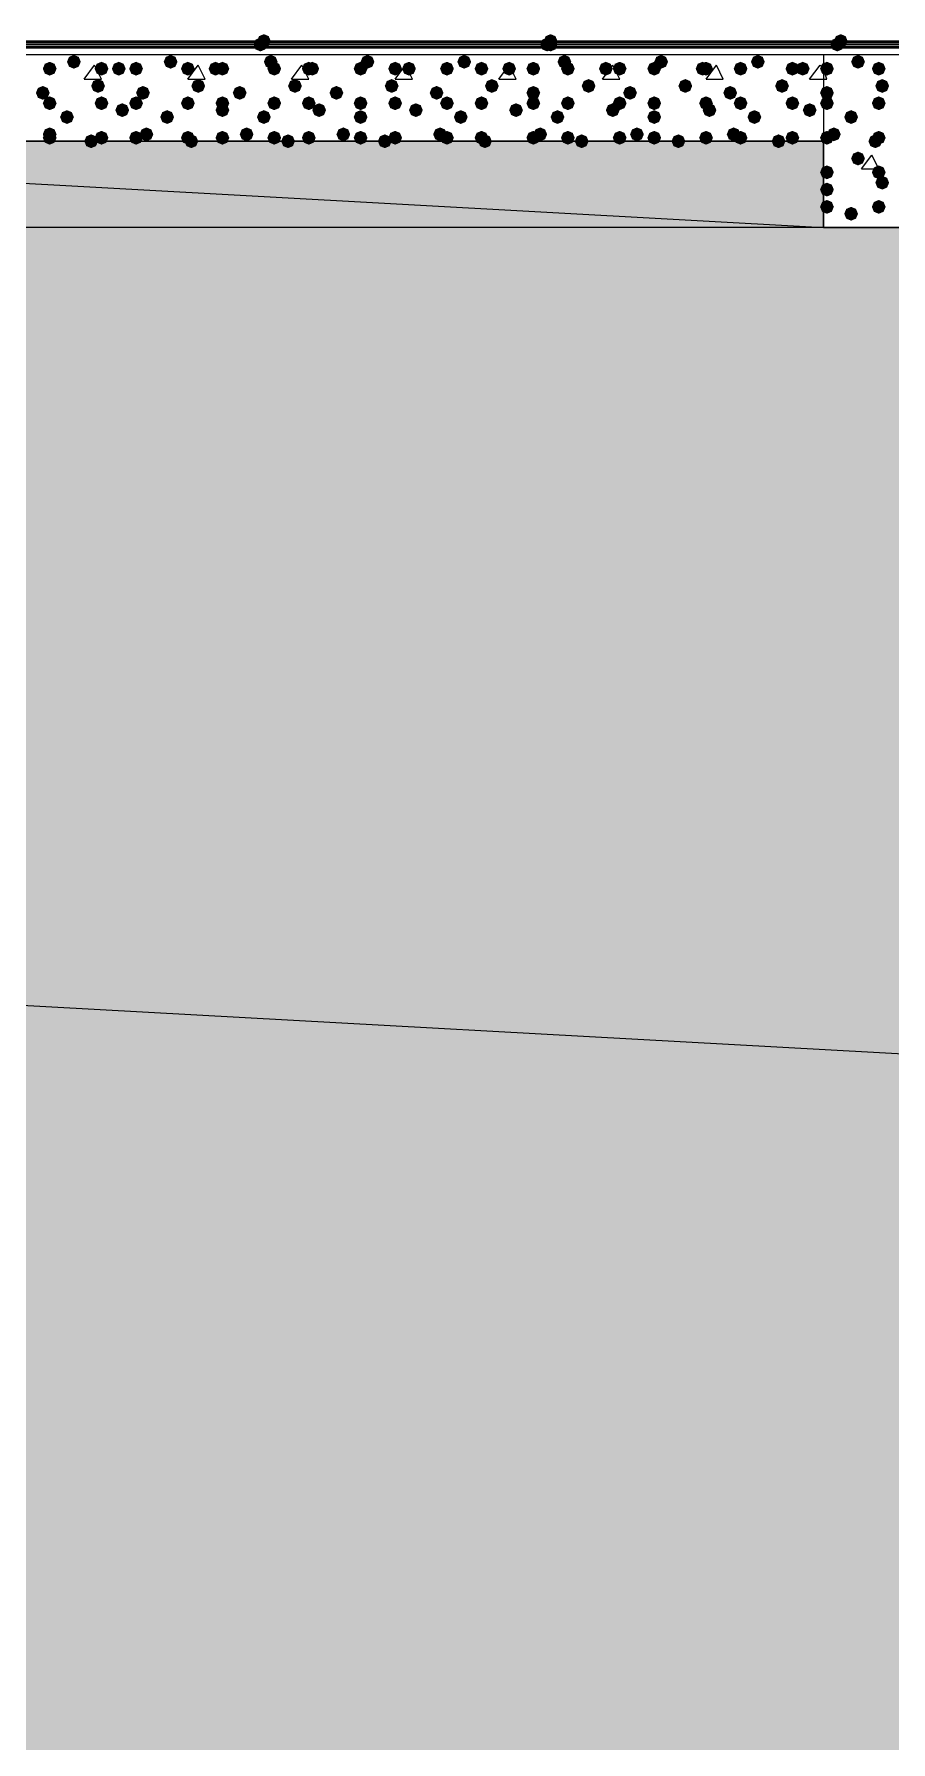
# Model space of a CAD drawing. Header units: millimetres. Extents: x 0 to 420, y 0 to 297.
# Drawn here: x 206.44 to 216.94, y 205.51 to 226.44 of the extents above; entities that cross this region are included whole.
import ezdxf

# ---------------------------------------------------------------- set-up
doc = ezdxf.new("R2010")
doc.units = ezdxf.units.MM
doc.layers.get('0').update_dxf_attribs({"linetype": 'CONTINUOUS'})

msp = doc.modelspace()

# ---------------------------------------------------------------- hatches: boundary and pattern name
at = {"true_color": 0x000007}
h = msp.add_hatch(color=0, dxfattribs=at)
h.paths.add_polyline_path([(32.342667, 226.271667), (32.342667, 226.314)], flags=0)
h.paths.add_polyline_path([(32.342667, 226.271667), (32.342667, 226.314), (380.788333, 226.271667)], flags=0)
h.paths.add_polyline_path([(32.342667, 226.314), (380.788333, 226.271667), (380.788333, 226.314)], flags=0)
at = {"true_color": 0x0000fe}
for points in [[(209.296, 226.314), (209.271129, 226.254204), (209.211333, 226.229333), (209.151538, 226.254204), (209.126667, 226.314), (209.151537, 226.373796), (209.211333, 226.398667), (209.271129, 226.373796)], [(209.296, 226.314), (209.271129, 226.254204), (209.211333, 226.229333), (209.151538, 226.254204), (209.126667, 226.314), (209.151537, 226.373796), (209.211333, 226.398667), (209.271129, 226.373796)], [(209.296, 226.314), (209.271129, 226.254204), (209.211333, 226.229333), (209.151538, 226.254204), (209.126667, 226.314), (209.151537, 226.373796), (209.211333, 226.398667), (209.271129, 226.373796)], [(209.338333, 226.356333), (209.313462, 226.296537), (209.253667, 226.271667), (209.193871, 226.296537), (209.169, 226.356333), (209.193871, 226.416129), (209.253667, 226.441), (209.313462, 226.416129)], [(212.809667, 226.314), (212.784796, 226.254204), (212.725, 226.229333), (212.665204, 226.254204), (212.640333, 226.314), (212.665204, 226.373796), (212.725, 226.398667), (212.784796, 226.373796)], [(212.852, 226.356333), (212.827129, 226.296537), (212.767333, 226.271667), (212.707538, 226.296537), (212.682667, 226.356333), (212.707537, 226.416129), (212.767333, 226.441), (212.827129, 226.416129)], [(212.852, 226.314), (212.827129, 226.254204), (212.767333, 226.229333), (212.707538, 226.254204), (212.682667, 226.314), (212.707537, 226.373796), (212.767333, 226.398667), (212.827129, 226.373796)], [(212.852, 226.314), (212.827129, 226.254204), (212.767333, 226.229333), (212.707538, 226.254204), (212.682667, 226.314), (212.707537, 226.373796), (212.767333, 226.398667), (212.827129, 226.373796)], [(216.365667, 226.314), (216.340796, 226.254204), (216.281, 226.229333), (216.221204, 226.254204), (216.196333, 226.314), (216.221204, 226.373796), (216.281, 226.398667), (216.340796, 226.373796)], [(216.365667, 226.314), (216.340796, 226.254204), (216.281, 226.229333), (216.221204, 226.254204), (216.196333, 226.314), (216.221204, 226.373796), (216.281, 226.398667), (216.340796, 226.373796)], [(216.365667, 226.314), (216.340796, 226.254204), (216.281, 226.229333), (216.221204, 226.254204), (216.196333, 226.314), (216.221204, 226.373796), (216.281, 226.398667), (216.340796, 226.373796)], [(216.408, 226.356333), (216.383129, 226.296537), (216.323333, 226.271667), (216.263537, 226.296537), (216.238667, 226.356333), (216.263537, 226.416129), (216.323333, 226.441), (216.383129, 226.416129)]]:
    msp.add_hatch(color=0, dxfattribs=at).paths.add_polyline_path(points, flags=0)
at = {"true_color": 0x000008}
for points in [[(206.713667, 226.017667), (206.688796, 225.957871), (206.629, 225.933), (206.569204, 225.957871), (206.544333, 226.017667), (206.569204, 226.077462), (206.629, 226.102333), (206.688796, 226.077463)], [(207.01, 226.102333), (206.985129, 226.042537), (206.925333, 226.017667), (206.865538, 226.042537), (206.840667, 226.102333), (206.865537, 226.162129), (206.925333, 226.187), (206.985129, 226.162129)], [(207.348667, 226.017667), (207.323796, 225.957871), (207.264, 225.933), (207.204204, 225.957871), (207.179333, 226.017667), (207.204204, 226.077462), (207.264, 226.102333), (207.323796, 226.077463)], [(207.560333, 226.017667), (207.535462, 225.957871), (207.475667, 225.933), (207.415871, 225.957871), (207.391, 226.017667), (207.415871, 226.077462), (207.475667, 226.102333), (207.535462, 226.077463)], [(207.772, 226.017667), (207.747129, 225.957871), (207.687333, 225.933), (207.627537, 225.957871), (207.602667, 226.017667), (207.627537, 226.077462), (207.687333, 226.102333), (207.747129, 226.077463)], [(208.195333, 226.102333), (208.170462, 226.042537), (208.110667, 226.017667), (208.050871, 226.042537), (208.026, 226.102333), (208.050871, 226.162129), (208.110667, 226.187), (208.170462, 226.162129)], [(208.407, 226.017667), (208.382129, 225.957871), (208.322333, 225.933), (208.262538, 225.957871), (208.237667, 226.017667), (208.262537, 226.077462), (208.322333, 226.102333), (208.382129, 226.077463)], [(208.745667, 226.017667), (208.720796, 225.957871), (208.661, 225.933), (208.601204, 225.957871), (208.576333, 226.017667), (208.601204, 226.077462), (208.661, 226.102333), (208.720796, 226.077463)], [(208.830333, 226.017667), (208.805462, 225.957871), (208.745667, 225.933), (208.685871, 225.957871), (208.661, 226.017667), (208.685871, 226.077462), (208.745667, 226.102333), (208.805462, 226.077463)], [(209.423, 226.102333), (209.398129, 226.042537), (209.338333, 226.017667), (209.278538, 226.042537), (209.253667, 226.102333), (209.278537, 226.162129), (209.338333, 226.187), (209.398129, 226.162129)], [(209.465333, 226.017667), (209.440462, 225.957871), (209.380667, 225.933), (209.320871, 225.957871), (209.296, 226.017667), (209.320871, 226.077462), (209.380667, 226.102333), (209.440462, 226.077463)], [(209.888667, 226.017667), (209.863796, 225.957871), (209.804, 225.933), (209.744204, 225.957871), (209.719333, 226.017667), (209.744204, 226.077462), (209.804, 226.102333), (209.863796, 226.077463)], [(209.931, 226.017667), (209.906129, 225.957871), (209.846333, 225.933), (209.786538, 225.957871), (209.761667, 226.017667), (209.786537, 226.077462), (209.846333, 226.102333), (209.906129, 226.077463)], [(210.523667, 226.017667), (210.498796, 225.957871), (210.439, 225.933), (210.379204, 225.957871), (210.354333, 226.017667), (210.379204, 226.077462), (210.439, 226.102333), (210.498796, 226.077463)], [(210.608333, 226.102333), (210.583463, 226.042537), (210.523667, 226.017667), (210.463871, 226.042537), (210.439, 226.102333), (210.463871, 226.162129), (210.523667, 226.187), (210.583462, 226.162129)], [(210.947, 226.017667), (210.922129, 225.957871), (210.862333, 225.933), (210.802538, 225.957871), (210.777667, 226.017667), (210.802537, 226.077462), (210.862333, 226.102333), (210.922129, 226.077463)], [(211.116333, 226.017667), (211.091462, 225.957871), (211.031667, 225.933), (210.971871, 225.957871), (210.947, 226.017667), (210.971871, 226.077462), (211.031667, 226.102333), (211.091462, 226.077463)], [(211.582, 226.017667), (211.557129, 225.957871), (211.497333, 225.933), (211.437537, 225.957871), (211.412667, 226.017667), (211.437537, 226.077462), (211.497333, 226.102333), (211.557129, 226.077463)], [(211.793667, 226.102333), (211.768796, 226.042537), (211.709, 226.017667), (211.649204, 226.042537), (211.624333, 226.102333), (211.649204, 226.162129), (211.709, 226.187), (211.768796, 226.162129)], [(212.005333, 226.017667), (211.980462, 225.957871), (211.920667, 225.933), (211.860871, 225.957871), (211.836, 226.017667), (211.860871, 226.077462), (211.920667, 226.102333), (211.980462, 226.077463)], [(212.344, 226.017667), (212.319129, 225.957871), (212.259333, 225.933), (212.199538, 225.957871), (212.174667, 226.017667), (212.199537, 226.077462), (212.259333, 226.102333), (212.319129, 226.077463)], [(212.640333, 226.017667), (212.615462, 225.957871), (212.555667, 225.933), (212.495871, 225.957871), (212.471, 226.017667), (212.495871, 226.077462), (212.555667, 226.102333), (212.615462, 226.077463)], [(213.021333, 226.102333), (212.996462, 226.042537), (212.936667, 226.017667), (212.876871, 226.042537), (212.852, 226.102333), (212.876871, 226.162129), (212.936667, 226.187), (212.996462, 226.162129)], [(213.063667, 226.017667), (213.038796, 225.957871), (212.979, 225.933), (212.919204, 225.957871), (212.894333, 226.017667), (212.919204, 226.077462), (212.979, 226.102333), (213.038796, 226.077463)], [(213.529333, 226.017667), (213.504462, 225.957871), (213.444667, 225.933), (213.384871, 225.957871), (213.36, 226.017667), (213.384871, 226.077462), (213.444667, 226.102333), (213.504462, 226.077463)], [(213.698667, 226.017667), (213.673796, 225.957871), (213.614, 225.933), (213.554204, 225.957871), (213.529333, 226.017667), (213.554204, 226.077462), (213.614, 226.102333), (213.673796, 226.077463)], [(214.122, 226.017667), (214.097129, 225.957871), (214.037333, 225.933), (213.977537, 225.957871), (213.952667, 226.017667), (213.977537, 226.077462), (214.037333, 226.102333), (214.097129, 226.077463)], [(214.206667, 226.102333), (214.181796, 226.042537), (214.122, 226.017667), (214.062204, 226.042537), (214.037333, 226.102333), (214.062204, 226.162129), (214.122, 226.187), (214.181796, 226.162129)], [(214.714667, 226.017667), (214.689796, 225.957871), (214.63, 225.933), (214.570204, 225.957871), (214.545333, 226.017667), (214.570204, 226.077462), (214.63, 226.102333), (214.689796, 226.077463)], [(214.757, 226.017667), (214.732129, 225.957871), (214.672333, 225.933), (214.612537, 225.957871), (214.587667, 226.017667), (214.612537, 226.077462), (214.672333, 226.102333), (214.732129, 226.077463)], [(215.180333, 226.017667), (215.155462, 225.957871), (215.095667, 225.933), (215.035871, 225.957871), (215.011, 226.017667), (215.035871, 226.077462), (215.095667, 226.102333), (215.155462, 226.077463)], [(215.392, 226.102333), (215.367129, 226.042537), (215.307333, 226.017667), (215.247537, 226.042537), (215.222667, 226.102333), (215.247537, 226.162129), (215.307333, 226.187), (215.367129, 226.162129)], [(215.815333, 226.017667), (215.790462, 225.957871), (215.730667, 225.933), (215.670871, 225.957871), (215.646, 226.017667), (215.670871, 226.077462), (215.730667, 226.102333), (215.790462, 226.077463)], [(215.942333, 226.017667), (215.917463, 225.957871), (215.857667, 225.933), (215.797871, 225.957871), (215.773, 226.017667), (215.797871, 226.077462), (215.857667, 226.102333), (215.917462, 226.077463)], [(207.306333, 225.806), (207.281462, 225.746204), (207.221667, 225.721333), (207.161871, 225.746204), (207.137, 225.806), (207.161871, 225.865796), (207.221667, 225.890667), (207.281462, 225.865796)], [(208.534, 225.806), (208.509129, 225.746204), (208.449333, 225.721333), (208.389538, 225.746204), (208.364667, 225.806), (208.389537, 225.865796), (208.449333, 225.890667), (208.509129, 225.865796)], [(209.719333, 225.806), (209.694462, 225.746204), (209.634667, 225.721333), (209.574871, 225.746204), (209.55, 225.806), (209.574871, 225.865796), (209.634667, 225.890667), (209.694462, 225.865796)], [(210.904667, 225.806), (210.879796, 225.746204), (210.82, 225.721333), (210.760204, 225.746204), (210.735333, 225.806), (210.760204, 225.865796), (210.82, 225.890667), (210.879796, 225.865796)], [(212.132333, 225.806), (212.107463, 225.746204), (212.047667, 225.721333), (211.987871, 225.746204), (211.963, 225.806), (211.987871, 225.865796), (212.047667, 225.890667), (212.107462, 225.865796)], [(213.317667, 225.806), (213.292796, 225.746204), (213.233, 225.721333), (213.173204, 225.746204), (213.148333, 225.806), (213.173204, 225.865796), (213.233, 225.890667), (213.292796, 225.865796)], [(214.503, 225.806), (214.478129, 225.746204), (214.418333, 225.721333), (214.358538, 225.746204), (214.333667, 225.806), (214.358537, 225.865796), (214.418333, 225.890667), (214.478129, 225.865796)], [(215.688333, 225.806), (215.663462, 225.746204), (215.603667, 225.721333), (215.543871, 225.746204), (215.519, 225.806), (215.543871, 225.865796), (215.603667, 225.890667), (215.663462, 225.865796)], [(206.629, 225.721333), (206.604129, 225.661537), (206.544333, 225.636667), (206.484537, 225.661537), (206.459667, 225.721333), (206.484537, 225.781129), (206.544333, 225.806), (206.604129, 225.781129)], [(206.713667, 225.594333), (206.688796, 225.534538), (206.629, 225.509667), (206.569204, 225.534538), (206.544333, 225.594333), (206.569204, 225.654129), (206.629, 225.679), (206.688796, 225.654129)], [(207.348667, 225.594333), (207.323796, 225.534538), (207.264, 225.509667), (207.204204, 225.534538), (207.179333, 225.594333), (207.204204, 225.654129), (207.264, 225.679), (207.323796, 225.654129)], [(207.772, 225.594333), (207.747129, 225.534538), (207.687333, 225.509667), (207.627537, 225.534538), (207.602667, 225.594333), (207.627537, 225.654129), (207.687333, 225.679), (207.747129, 225.654129)], [(207.856667, 225.721333), (207.831796, 225.661537), (207.772, 225.636667), (207.712204, 225.661537), (207.687333, 225.721333), (207.712204, 225.781129), (207.772, 225.806), (207.831796, 225.781129)], [(208.407, 225.594333), (208.382129, 225.534538), (208.322333, 225.509667), (208.262538, 225.534538), (208.237667, 225.594333), (208.262537, 225.654129), (208.322333, 225.679), (208.382129, 225.654129)], [(208.830333, 225.594333), (208.805462, 225.534538), (208.745667, 225.509667), (208.685871, 225.534538), (208.661, 225.594333), (208.685871, 225.654129), (208.745667, 225.679), (208.805462, 225.654129)], [(209.042, 225.721333), (209.017129, 225.661537), (208.957333, 225.636667), (208.897538, 225.661537), (208.872667, 225.721333), (208.897537, 225.781129), (208.957333, 225.806), (209.017129, 225.781129)], [(209.465333, 225.594333), (209.440462, 225.534538), (209.380667, 225.509667), (209.320871, 225.534538), (209.296, 225.594333), (209.320871, 225.654129), (209.380667, 225.679), (209.440462, 225.654129)], [(209.888667, 225.594333), (209.863796, 225.534538), (209.804, 225.509667), (209.744204, 225.534538), (209.719333, 225.594333), (209.744204, 225.654129), (209.804, 225.679), (209.863796, 225.654129)], [(210.227333, 225.721333), (210.202462, 225.661537), (210.142667, 225.636667), (210.082871, 225.661537), (210.058, 225.721333), (210.082871, 225.781129), (210.142667, 225.806), (210.202462, 225.781129)], [(210.523667, 225.594333), (210.498796, 225.534538), (210.439, 225.509667), (210.379204, 225.534538), (210.354333, 225.594333), (210.379204, 225.654129), (210.439, 225.679), (210.498796, 225.654129)], [(210.947, 225.594333), (210.922129, 225.534538), (210.862333, 225.509667), (210.802538, 225.534538), (210.777667, 225.594333), (210.802537, 225.654129), (210.862333, 225.679), (210.922129, 225.654129)], [(211.455, 225.721333), (211.430129, 225.661537), (211.370333, 225.636667), (211.310538, 225.661537), (211.285667, 225.721333), (211.310537, 225.781129), (211.370333, 225.806), (211.430129, 225.781129)], [(211.582, 225.594333), (211.557129, 225.534538), (211.497333, 225.509667), (211.437537, 225.534538), (211.412667, 225.594333), (211.437537, 225.654129), (211.497333, 225.679), (211.557129, 225.654129)], [(212.005333, 225.594333), (211.980462, 225.534538), (211.920667, 225.509667), (211.860871, 225.534538), (211.836, 225.594333), (211.860871, 225.654129), (211.920667, 225.679), (211.980462, 225.654129)], [(212.640333, 225.721333), (212.615462, 225.661537), (212.555667, 225.636667), (212.495871, 225.661537), (212.471, 225.721333), (212.495871, 225.781129), (212.555667, 225.806), (212.615462, 225.781129)], [(212.640333, 225.594333), (212.615462, 225.534538), (212.555667, 225.509667), (212.495871, 225.534538), (212.471, 225.594333), (212.495871, 225.654129), (212.555667, 225.679), (212.615462, 225.654129)], [(213.063667, 225.594333), (213.038796, 225.534538), (212.979, 225.509667), (212.919204, 225.534538), (212.894333, 225.594333), (212.919204, 225.654129), (212.979, 225.679), (213.038796, 225.654129)], [(213.698667, 225.594333), (213.673796, 225.534538), (213.614, 225.509667), (213.554204, 225.534538), (213.529333, 225.594333), (213.554204, 225.654129), (213.614, 225.679), (213.673796, 225.654129)], [(213.825667, 225.721333), (213.800796, 225.661537), (213.741, 225.636667), (213.681204, 225.661537), (213.656333, 225.721333), (213.681204, 225.781129), (213.741, 225.806), (213.800796, 225.781129)], [(214.122, 225.594333), (214.097129, 225.534538), (214.037333, 225.509667), (213.977537, 225.534538), (213.952667, 225.594333), (213.977537, 225.654129), (214.037333, 225.679), (214.097129, 225.654129)], [(214.757, 225.594333), (214.732129, 225.534538), (214.672333, 225.509667), (214.612537, 225.534538), (214.587667, 225.594333), (214.612537, 225.654129), (214.672333, 225.679), (214.732129, 225.654129)], [(215.053333, 225.721333), (215.028462, 225.661537), (214.968667, 225.636667), (214.908871, 225.661537), (214.884, 225.721333), (214.908871, 225.781129), (214.968667, 225.806), (215.028462, 225.781129)], [(215.180333, 225.594333), (215.155462, 225.534538), (215.095667, 225.509667), (215.035871, 225.534538), (215.011, 225.594333), (215.035871, 225.654129), (215.095667, 225.679), (215.155462, 225.654129)], [(215.815333, 225.594333), (215.790462, 225.534538), (215.730667, 225.509667), (215.670871, 225.534538), (215.646, 225.594333), (215.670871, 225.654129), (215.730667, 225.679), (215.790462, 225.654129)], [(206.925333, 225.425), (206.900462, 225.365204), (206.840667, 225.340333), (206.780871, 225.365204), (206.756, 225.425), (206.780871, 225.484796), (206.840667, 225.509667), (206.900462, 225.484796)], [(207.602667, 225.509667), (207.577796, 225.449871), (207.518, 225.425), (207.458204, 225.449871), (207.433333, 225.509667), (207.458204, 225.569462), (207.518, 225.594333), (207.577796, 225.569463)], [(208.153, 225.425), (208.128129, 225.365204), (208.068333, 225.340333), (208.008537, 225.365204), (207.983667, 225.425), (208.008537, 225.484796), (208.068333, 225.509667), (208.128129, 225.484796)], [(208.830333, 225.509667), (208.805462, 225.449871), (208.745667, 225.425), (208.685871, 225.449871), (208.661, 225.509667), (208.685871, 225.569462), (208.745667, 225.594333), (208.805462, 225.569463)], [(209.338333, 225.425), (209.313462, 225.365204), (209.253667, 225.340333), (209.193871, 225.365204), (209.169, 225.425), (209.193871, 225.484796), (209.253667, 225.509667), (209.313462, 225.484796)], [(210.015667, 225.509667), (209.990796, 225.449871), (209.931, 225.425), (209.871204, 225.449871), (209.846333, 225.509667), (209.871204, 225.569462), (209.931, 225.594333), (209.990796, 225.569463)], [(210.523667, 225.425), (210.498796, 225.365204), (210.439, 225.340333), (210.379204, 225.365204), (210.354333, 225.425), (210.379204, 225.484796), (210.439, 225.509667), (210.498796, 225.484796)], [(211.201, 225.509667), (211.176129, 225.449871), (211.116333, 225.425), (211.056538, 225.449871), (211.031667, 225.509667), (211.056537, 225.569462), (211.116333, 225.594333), (211.176129, 225.569463)], [(211.751333, 225.425), (211.726462, 225.365204), (211.666667, 225.340333), (211.606871, 225.365204), (211.582, 225.425), (211.606871, 225.484796), (211.666667, 225.509667), (211.726462, 225.484796)], [(212.428667, 225.509667), (212.403796, 225.449871), (212.344, 225.425), (212.284204, 225.449871), (212.259333, 225.509667), (212.284204, 225.569462), (212.344, 225.594333), (212.403796, 225.569463)], [(212.936667, 225.425), (212.911796, 225.365204), (212.852, 225.340333), (212.792204, 225.365204), (212.767333, 225.425), (212.792204, 225.484796), (212.852, 225.509667), (212.911796, 225.484796)], [(213.614, 225.509667), (213.589129, 225.449871), (213.529333, 225.425), (213.469538, 225.449871), (213.444667, 225.509667), (213.469537, 225.569462), (213.529333, 225.594333), (213.589129, 225.569463)], [(214.122, 225.425), (214.097129, 225.365204), (214.037333, 225.340333), (213.977537, 225.365204), (213.952667, 225.425), (213.977537, 225.484796), (214.037333, 225.509667), (214.097129, 225.484796)], [(214.799333, 225.509667), (214.774463, 225.449871), (214.714667, 225.425), (214.654871, 225.449871), (214.63, 225.509667), (214.654871, 225.569462), (214.714667, 225.594333), (214.774462, 225.569463)], [(215.349667, 225.425), (215.324796, 225.365204), (215.265, 225.340333), (215.205204, 225.365204), (215.180333, 225.425), (215.205204, 225.484796), (215.265, 225.509667), (215.324796, 225.484796)], [(216.027, 225.509667), (216.002129, 225.449871), (215.942333, 225.425), (215.882537, 225.449871), (215.857667, 225.509667), (215.882537, 225.569462), (215.942333, 225.594333), (216.002129, 225.569463)], [(206.713667, 225.213333), (206.688796, 225.153537), (206.629, 225.128667), (206.569204, 225.153537), (206.544333, 225.213333), (206.569204, 225.273129), (206.629, 225.298), (206.688796, 225.273129)], [(206.713667, 225.171), (206.688796, 225.111204), (206.629, 225.086333), (206.569204, 225.111204), (206.544333, 225.171), (206.569204, 225.230796), (206.629, 225.255667), (206.688796, 225.230796)], [(207.221667, 225.128667), (207.196796, 225.068871), (207.137, 225.044), (207.077204, 225.068871), (207.052333, 225.128667), (207.077204, 225.188462), (207.137, 225.213333), (207.196796, 225.188463)], [(207.348667, 225.171), (207.323796, 225.111204), (207.264, 225.086333), (207.204204, 225.111204), (207.179333, 225.171), (207.204204, 225.230796), (207.264, 225.255667), (207.323796, 225.230796)], [(207.772, 225.171), (207.747129, 225.111204), (207.687333, 225.086333), (207.627537, 225.111204), (207.602667, 225.171), (207.627537, 225.230796), (207.687333, 225.255667), (207.747129, 225.230796)], [(207.899, 225.213333), (207.874129, 225.153537), (207.814333, 225.128667), (207.754538, 225.153537), (207.729667, 225.213333), (207.754537, 225.273129), (207.814333, 225.298), (207.874129, 225.273129)], [(208.407, 225.171), (208.382129, 225.111204), (208.322333, 225.086333), (208.262538, 225.111204), (208.237667, 225.171), (208.262537, 225.230796), (208.322333, 225.255667), (208.382129, 225.230796)], [(208.449333, 225.128667), (208.424463, 225.068871), (208.364667, 225.044), (208.304871, 225.068871), (208.28, 225.128667), (208.304871, 225.188462), (208.364667, 225.213333), (208.424462, 225.188463)], [(208.830333, 225.171), (208.805462, 225.111204), (208.745667, 225.086333), (208.685871, 225.111204), (208.661, 225.171), (208.685871, 225.230796), (208.745667, 225.255667), (208.805462, 225.230796)], [(209.126667, 225.213333), (209.101796, 225.153537), (209.042, 225.128667), (208.982204, 225.153537), (208.957333, 225.213333), (208.982204, 225.273129), (209.042, 225.298), (209.101796, 225.273129)], [(209.465333, 225.171), (209.440462, 225.111204), (209.380667, 225.086333), (209.320871, 225.111204), (209.296, 225.171), (209.320871, 225.230796), (209.380667, 225.255667), (209.440462, 225.230796)], [(209.634667, 225.128667), (209.609796, 225.068871), (209.55, 225.044), (209.490204, 225.068871), (209.465333, 225.128667), (209.490204, 225.188462), (209.55, 225.213333), (209.609796, 225.188463)], [(209.888667, 225.171), (209.863796, 225.111204), (209.804, 225.086333), (209.744204, 225.111204), (209.719333, 225.171), (209.744204, 225.230796), (209.804, 225.255667), (209.863796, 225.230796)], [(210.312, 225.213333), (210.287129, 225.153537), (210.227333, 225.128667), (210.167537, 225.153537), (210.142667, 225.213333), (210.167537, 225.273129), (210.227333, 225.298), (210.287129, 225.273129)], [(210.523667, 225.171), (210.498796, 225.111204), (210.439, 225.086333), (210.379204, 225.111204), (210.354333, 225.171), (210.379204, 225.230796), (210.439, 225.255667), (210.498796, 225.230796)], [(210.82, 225.128667), (210.795129, 225.068871), (210.735333, 225.044), (210.675538, 225.068871), (210.650667, 225.128667), (210.675537, 225.188462), (210.735333, 225.213333), (210.795129, 225.188463)], [(210.947, 225.171), (210.922129, 225.111204), (210.862333, 225.086333), (210.802538, 225.111204), (210.777667, 225.171), (210.802537, 225.230796), (210.862333, 225.255667), (210.922129, 225.230796)], [(211.497333, 225.213333), (211.472463, 225.153537), (211.412667, 225.128667), (211.352871, 225.153537), (211.328, 225.213333), (211.352871, 225.273129), (211.412667, 225.298), (211.472462, 225.273129)], [(211.582, 225.171), (211.557129, 225.111204), (211.497333, 225.086333), (211.437537, 225.111204), (211.412667, 225.171), (211.437537, 225.230796), (211.497333, 225.255667), (211.557129, 225.230796)], [(212.005333, 225.171), (211.980462, 225.111204), (211.920667, 225.086333), (211.860871, 225.111204), (211.836, 225.171), (211.860871, 225.230796), (211.920667, 225.255667), (211.980462, 225.230796)], [(212.047667, 225.128667), (212.022796, 225.068871), (211.963, 225.044), (211.903204, 225.068871), (211.878333, 225.128667), (211.903204, 225.188462), (211.963, 225.213333), (212.022796, 225.188463)], [(212.640333, 225.171), (212.615462, 225.111204), (212.555667, 225.086333), (212.495871, 225.111204), (212.471, 225.171), (212.495871, 225.230796), (212.555667, 225.255667), (212.615462, 225.230796)], [(212.725, 225.213333), (212.700129, 225.153537), (212.640333, 225.128667), (212.580537, 225.153537), (212.555667, 225.213333), (212.580537, 225.273129), (212.640333, 225.298), (212.700129, 225.273129)], [(213.063667, 225.171), (213.038796, 225.111204), (212.979, 225.086333), (212.919204, 225.111204), (212.894333, 225.171), (212.919204, 225.230796), (212.979, 225.255667), (213.038796, 225.230796)], [(213.233, 225.128667), (213.208129, 225.068871), (213.148333, 225.044), (213.088538, 225.068871), (213.063667, 225.128667), (213.088537, 225.188462), (213.148333, 225.213333), (213.208129, 225.188463)], [(213.698667, 225.171), (213.673796, 225.111204), (213.614, 225.086333), (213.554204, 225.111204), (213.529333, 225.171), (213.554204, 225.230796), (213.614, 225.255667), (213.673796, 225.230796)], [(213.910333, 225.213333), (213.885462, 225.153537), (213.825667, 225.128667), (213.765871, 225.153537), (213.741, 225.213333), (213.765871, 225.273129), (213.825667, 225.298), (213.885462, 225.273129)], [(214.122, 225.171), (214.097129, 225.111204), (214.037333, 225.086333), (213.977537, 225.111204), (213.952667, 225.171), (213.977537, 225.230796), (214.037333, 225.255667), (214.097129, 225.230796)], [(214.418333, 225.128667), (214.393463, 225.068871), (214.333667, 225.044), (214.273871, 225.068871), (214.249, 225.128667), (214.273871, 225.188462), (214.333667, 225.213333), (214.393462, 225.188463)], [(214.757, 225.171), (214.732129, 225.111204), (214.672333, 225.086333), (214.612537, 225.111204), (214.587667, 225.171), (214.612537, 225.230796), (214.672333, 225.255667), (214.732129, 225.230796)], [(215.095667, 225.213333), (215.070796, 225.153537), (215.011, 225.128667), (214.951204, 225.153537), (214.926333, 225.213333), (214.951204, 225.273129), (215.011, 225.298), (215.070796, 225.273129)], [(215.180333, 225.171), (215.155462, 225.111204), (215.095667, 225.086333), (215.035871, 225.111204), (215.011, 225.171), (215.035871, 225.230796), (215.095667, 225.255667), (215.155462, 225.230796)], [(215.646, 225.128667), (215.621129, 225.068871), (215.561333, 225.044), (215.501538, 225.068871), (215.476667, 225.128667), (215.501537, 225.188462), (215.561333, 225.213333), (215.621129, 225.188463)], [(215.815333, 225.171), (215.790462, 225.111204), (215.730667, 225.086333), (215.670871, 225.111204), (215.646, 225.171), (215.670871, 225.230796), (215.730667, 225.255667), (215.790462, 225.230796)]]:
    msp.add_hatch(color=0, dxfattribs=at).paths.add_polyline_path(points, flags=0)
at = {"true_color": 0x000007}
for points in [[(216.238667, 226.017667), (216.213796, 225.957871), (216.154, 225.933), (216.094204, 225.957871), (216.069333, 226.017667), (216.094204, 226.077462), (216.154, 226.102333), (216.213796, 226.077463)], [(216.619667, 226.102333), (216.594796, 226.042537), (216.535, 226.017667), (216.475204, 226.042537), (216.450333, 226.102333), (216.475204, 226.162129), (216.535, 226.187), (216.594796, 226.162129)], [(216.873667, 226.017667), (216.848796, 225.957871), (216.789, 225.933), (216.729204, 225.957871), (216.704333, 226.017667), (216.729204, 226.077462), (216.789, 226.102333), (216.848796, 226.077463)], [(216.916, 225.806), (216.891129, 225.746204), (216.831333, 225.721333), (216.771538, 225.746204), (216.746667, 225.806), (216.771537, 225.865796), (216.831333, 225.890667), (216.891129, 225.865796)], [(216.238667, 225.721333), (216.213796, 225.661537), (216.154, 225.636667), (216.094204, 225.661537), (216.069333, 225.721333), (216.094204, 225.781129), (216.154, 225.806), (216.213796, 225.781129)], [(216.238667, 225.594333), (216.213796, 225.534538), (216.154, 225.509667), (216.094204, 225.534538), (216.069333, 225.594333), (216.094204, 225.654129), (216.154, 225.679), (216.213796, 225.654129)], [(216.873667, 225.594333), (216.848796, 225.534538), (216.789, 225.509667), (216.729204, 225.534538), (216.704333, 225.594333), (216.729204, 225.654129), (216.789, 225.679), (216.848796, 225.654129)], [(216.535, 225.425), (216.510129, 225.365204), (216.450333, 225.340333), (216.390537, 225.365204), (216.365667, 225.425), (216.390537, 225.484796), (216.450333, 225.509667), (216.510129, 225.484796)], [(216.238667, 225.171), (216.213796, 225.111204), (216.154, 225.086333), (216.094204, 225.111204), (216.069333, 225.171), (216.094204, 225.230796), (216.154, 225.255667), (216.213796, 225.230796)], [(216.323333, 225.213333), (216.298463, 225.153537), (216.238667, 225.128667), (216.178871, 225.153537), (216.154, 225.213333), (216.178871, 225.273129), (216.238667, 225.298), (216.298462, 225.273129)], [(216.831333, 225.128667), (216.806462, 225.068871), (216.746667, 225.044), (216.686871, 225.068871), (216.662, 225.128667), (216.686871, 225.188462), (216.746667, 225.213333), (216.806462, 225.188463)], [(216.873667, 225.171), (216.848796, 225.111204), (216.789, 225.086333), (216.729204, 225.111204), (216.704333, 225.171), (216.729204, 225.230796), (216.789, 225.255667), (216.848796, 225.230796)], [(216.619667, 224.917), (216.594796, 224.857204), (216.535, 224.832333), (216.475204, 224.857204), (216.450333, 224.917), (216.475204, 224.976796), (216.535, 225.001667), (216.594796, 224.976796)], [(216.238667, 224.747667), (216.213796, 224.687871), (216.154, 224.663), (216.094204, 224.687871), (216.069333, 224.747667), (216.094204, 224.807462), (216.154, 224.832333), (216.213796, 224.807463)], [(216.873667, 224.747667), (216.848796, 224.687871), (216.789, 224.663), (216.729204, 224.687871), (216.704333, 224.747667), (216.729204, 224.807462), (216.789, 224.832333), (216.848796, 224.807463)], [(216.238667, 224.536), (216.213796, 224.476204), (216.154, 224.451333), (216.094204, 224.476204), (216.069333, 224.536), (216.094204, 224.595796), (216.154, 224.620667), (216.213796, 224.595796)], [(216.916, 224.620667), (216.891129, 224.560871), (216.831333, 224.536), (216.771538, 224.560871), (216.746667, 224.620667), (216.771537, 224.680462), (216.831333, 224.705333), (216.891129, 224.680463)], [(216.238667, 224.324333), (216.213796, 224.264537), (216.154, 224.239667), (216.094204, 224.264537), (216.069333, 224.324333), (216.094204, 224.384129), (216.154, 224.409), (216.213796, 224.384129)], [(216.873667, 224.324333), (216.848796, 224.264537), (216.789, 224.239667), (216.729204, 224.264537), (216.704333, 224.324333), (216.729204, 224.384129), (216.789, 224.409), (216.848796, 224.384129)], [(216.535, 224.239667), (216.510129, 224.179871), (216.450333, 224.155), (216.390537, 224.179871), (216.365667, 224.239667), (216.390537, 224.299462), (216.450333, 224.324333), (216.510129, 224.299463)]]:
    msp.add_hatch(color=0, dxfattribs=at).paths.add_polyline_path(points, flags=0)
at = {"true_color": 0x000008}
h = msp.add_hatch(color=0, dxfattribs=at)
h.paths.add_polyline_path([(216.111667, 225.128667), (197.019333, 225.128667), (216.111667, 224.070333)], flags=0)
h.paths.add_polyline_path([(197.019333, 225.128667), (216.111667, 224.070333), (197.019333, 224.070333)], flags=0)
h = msp.add_hatch(color=0, dxfattribs=at)
h.paths.add_polyline_path([(379.603, 224.070333), (33.528, 224.070333), (379.603, 204.978)], flags=0)
h.paths.add_polyline_path([(33.528, 224.070333), (379.603, 204.978), (33.528, 204.978)], flags=0)

# ---------------------------------------------------------------- linework, layer by layer
at = {"color": 0, "true_color": 0x000007}
for points in [[(32.300333, 226.356333), (380.788333, 226.356333), (32.300333, 226.314), (380.788333, 226.314)], [(380.788333, 226.356333), (32.300333, 226.356333), (32.300333, 226.314)], [(380.788333, 226.314), (32.342667, 226.314), (32.300333, 226.314)], [(32.342667, 226.314), (380.788333, 226.314)], [(32.342667, 226.271667), (380.788333, 226.271667)], [(216.111667, 226.187), (197.019333, 226.187)], [(216.154, 225.890667), (216.111667, 226.017667)], [(216.111667, 225.890667), (216.154, 225.890667)], [(197.019333, 225.128667), (216.111667, 225.128667)], [(216.577333, 224.79), (216.704333, 224.959333)], [(216.577333, 224.79), (216.789, 224.79)], [(216.789, 224.79), (216.704333, 224.959333)]]:
    msp.add_lwpolyline(points, dxfattribs=at)
for points in [[(32.342667, 226.314), (380.788333, 226.314)], [(32.342667, 226.271667), (32.342667, 226.314), (380.788333, 226.271667)], [(32.342667, 226.314), (380.788333, 226.271667), (380.788333, 226.314)], [(216.111667, 226.187), (216.111667, 224.070333), (218.228333, 224.070333), (218.228333, 226.187)]]:
    msp.add_lwpolyline(points, close=True, dxfattribs=at)
at = {"color": 0, "true_color": 0x000008}
for points in [[(207.052333, 225.890667), (207.179333, 226.06)], [(207.264, 225.890667), (207.179333, 226.06)], [(208.322333, 225.890667), (208.449333, 226.06)], [(208.534, 225.890667), (208.449333, 226.06)], [(209.592333, 225.890667), (209.719333, 226.06)], [(209.804, 225.890667), (209.719333, 226.06)], [(210.862333, 225.890667), (210.989333, 226.06)], [(211.074, 225.890667), (210.989333, 226.06)], [(212.132333, 225.890667), (212.259333, 226.06)], [(212.344, 225.890667), (212.259333, 226.06)], [(213.402333, 225.890667), (213.529333, 226.06)], [(213.614, 225.890667), (213.529333, 226.06)], [(214.672333, 225.890667), (214.799333, 226.06)], [(214.884, 225.890667), (214.799333, 226.06)], [(215.942333, 225.890667), (216.069333, 226.06)], [(216.111667, 226.017667), (216.069333, 226.06)], [(207.052333, 225.890667), (207.264, 225.890667)], [(208.322333, 225.890667), (208.534, 225.890667)], [(209.592333, 225.890667), (209.804, 225.890667)], [(210.862333, 225.890667), (211.074, 225.890667)], [(212.132333, 225.890667), (212.344, 225.890667)], [(213.402333, 225.890667), (213.614, 225.890667)], [(214.672333, 225.890667), (214.884, 225.890667)], [(215.942333, 225.890667), (216.111667, 225.890667)]]:
    msp.add_lwpolyline(points, dxfattribs=at)
for points in [[(216.111667, 225.128667), (197.019333, 225.128667), (216.111667, 224.070333)], [(197.019333, 225.128667), (216.111667, 224.070333), (197.019333, 224.070333)], [(379.603, 224.070333), (33.528, 224.070333), (379.603, 204.978)], [(33.528, 224.070333), (379.603, 204.978), (33.528, 204.978)]]:
    msp.add_lwpolyline(points, close=True, dxfattribs=at)

doc.saveas('drawing.dxf')
